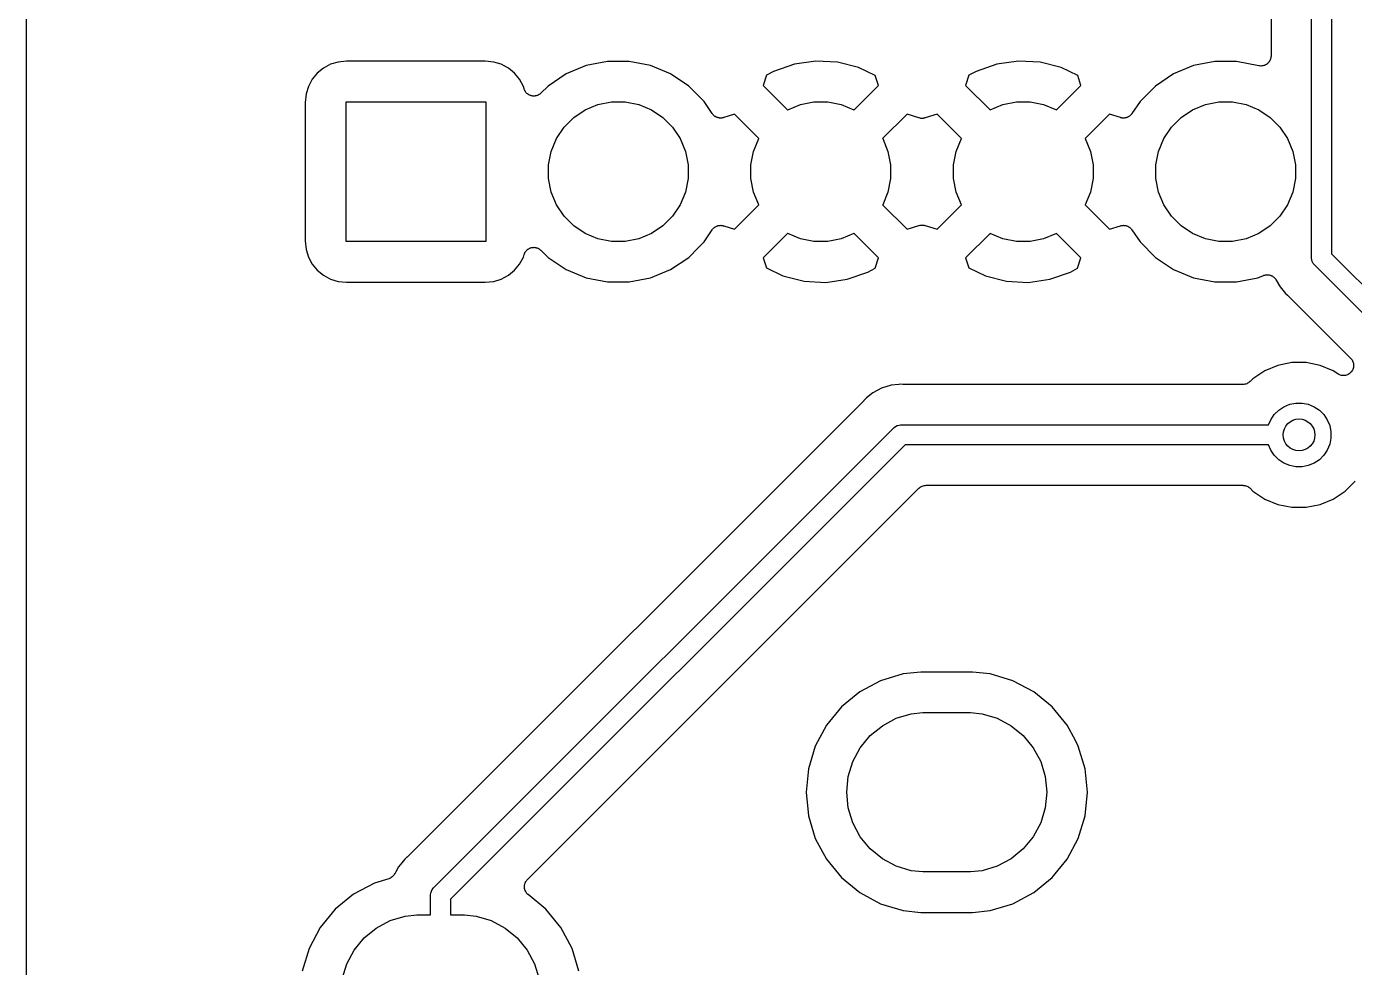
# Model space of a CAD drawing. Extents: x 1.13 to 10.46, y -5.5 to -3.29.
# Drawn here: x 1.125 to 1.781, y -5.03 to -4.564 of the extents above; entities that cross this region are included whole.
import ezdxf

# ---------------------------------------------------------------- set-up
doc = ezdxf.new("R2010")
doc.units = 0
doc.header["$MEASUREMENT"] = 0
doc.layers.add('BLACK', color=7, linetype='CONTINUOUS')

msp = doc.modelspace()

# ---------------------------------------------------------------- linework, layer by layer
at = {"layer": 'BLACK', "linetype": 'CONTINUOUS'}
for p, q in [((1.12506, -4.60172), (1.1251, -3.90577)), ((1.7597, -4.67855), (1.7597, -4.37724)), ((1.76954, -4.37545), (1.76954, -4.67675)), ((1.7397, -4.44215), (1.7397, -4.57901)), ((1.27513, -4.58315), (1.27166, -4.58501)), ((1.2789, -4.58201), (1.27513, -4.58315)), ((1.28307, -4.5816), (1.2789, -4.58201)), ((1.35158, -4.5816), (1.28307, -4.5816)), ((1.35574, -4.58201), (1.35158, -4.5816)), ((1.35951, -4.58315), (1.35574, -4.58201)), ((1.36299, -4.58501), (1.35951, -4.58315)), ((1.40143, -4.58381), (1.39151, -4.58792)), ((1.41196, -4.58172), (1.40143, -4.58381)), ((1.42269, -4.58172), (1.41196, -4.58172)), ((1.43322, -4.58381), (1.42269, -4.58172)), ((1.44314, -4.58792), (1.43322, -4.58381)), ((1.50426, -4.58304), (1.49403, -4.58664)), ((1.51489, -4.58151), (1.50426, -4.58304)), ((1.52561, -4.58209), (1.51489, -4.58151)), ((1.53601, -4.58474), (1.52561, -4.58209)), ((1.60426, -4.58304), (1.59403, -4.58664)), ((1.61489, -4.58151), (1.60426, -4.58304)), ((1.62561, -4.58209), (1.61489, -4.58151)), ((1.63601, -4.58474), (1.62561, -4.58209)), ((1.70143, -4.58381), (1.69151, -4.58792)), ((1.71196, -4.58172), (1.70143, -4.58381)), ((1.72269, -4.58172), (1.71196, -4.58172)), ((1.73366, -4.5839), (1.72269, -4.58172)), ((1.73369, -4.58391), (1.73366, -4.5839)), ((1.73371, -4.58391), (1.73369, -4.58391)), ((1.73372, -4.58392), (1.73371, -4.58391)), ((1.73419, -4.58396), (1.73372, -4.58392)), ((1.73466, -4.58401), (1.73419, -4.58396)), ((1.73468, -4.58401), (1.73466, -4.58401)), ((1.73469, -4.58401), (1.73468, -4.58401)), ((1.73516, -4.58397), (1.73469, -4.58401)), ((1.73563, -4.58393), (1.73516, -4.58397)), ((1.73565, -4.58392), (1.73563, -4.58393)), ((1.73566, -4.58392), (1.73565, -4.58392)), ((1.73612, -4.58378), (1.73566, -4.58392)), ((1.73657, -4.58365), (1.73612, -4.58378)), ((1.73658, -4.58364), (1.73657, -4.58365)), ((1.73659, -4.58364), (1.73658, -4.58364)), ((1.73701, -4.58342), (1.73659, -4.58364)), ((1.73743, -4.5832), (1.73701, -4.58342)), ((1.73745, -4.58319), (1.73743, -4.5832)), ((1.73746, -4.58318), (1.73745, -4.58319)), ((1.73783, -4.58288), (1.73746, -4.58318)), ((1.7382, -4.58259), (1.73783, -4.58288)), ((1.73821, -4.58257), (1.7382, -4.58258)), ((1.7382, -4.58258), (1.7382, -4.58259)), ((1.73852, -4.5822), (1.73821, -4.58257)), ((1.73882, -4.58184), (1.73852, -4.5822)), ((1.73883, -4.58183), (1.73882, -4.58184)), ((1.73884, -4.58182), (1.73883, -4.58183)), ((1.73906, -4.5814), (1.73884, -4.58182)), ((1.73929, -4.58098), (1.73906, -4.5814)), ((1.7393, -4.58097), (1.73929, -4.58098)), ((1.73944, -4.58051), (1.7393, -4.58096)), ((1.7393, -4.58096), (1.7393, -4.58097)), ((1.73959, -4.58005), (1.73944, -4.58051)), ((1.73964, -4.57956), (1.73959, -4.58003)), ((1.73959, -4.58003), (1.73959, -4.58004)), ((1.73959, -4.58004), (1.73959, -4.58005)), ((1.7397, -4.57908), (1.73964, -4.57956)), ((1.7397, -4.57901), (1.7397, -4.57906)), ((1.7397, -4.57906), (1.7397, -4.57906)), ((1.7397, -4.57906), (1.7397, -4.57906)), ((1.7397, -4.57906), (1.7397, -4.57908)), ((1.26611, -4.59056), (1.26426, -4.59403)), ((1.26861, -4.58751), (1.26611, -4.59056)), ((1.27166, -4.58501), (1.26861, -4.58751)), ((1.36603, -4.58751), (1.36299, -4.58501)), ((1.36853, -4.59056), (1.36603, -4.58751)), ((1.37039, -4.59403), (1.36853, -4.59056)), ((1.39151, -4.58792), (1.38258, -4.59389)), ((1.45206, -4.59389), (1.44314, -4.58792)), ((1.49049, -4.58854), (1.48886, -4.59362)), ((1.49403, -4.58664), (1.49049, -4.58854)), ((1.54419, -4.58866), (1.53601, -4.58474)), ((1.54579, -4.59362), (1.54419, -4.58866)), ((1.59049, -4.58854), (1.58886, -4.59362)), ((1.59403, -4.58664), (1.59049, -4.58854)), ((1.64419, -4.58866), (1.63601, -4.58474)), ((1.64579, -4.59362), (1.64419, -4.58866)), ((1.69151, -4.58792), (1.68258, -4.59389)), ((1.26426, -4.59403), (1.26311, -4.5978)), ((1.37077, -4.59529), (1.37039, -4.59403)), ((1.37086, -4.59551), (1.37077, -4.59529)), ((1.37093, -4.59573), (1.37086, -4.59551)), ((1.37105, -4.59596), (1.37093, -4.59573)), ((1.37115, -4.59619), (1.37105, -4.59596)), ((1.37127, -4.59639), (1.37115, -4.59619)), ((1.37138, -4.59659), (1.37127, -4.59639)), ((1.37154, -4.59679), (1.37138, -4.59659)), ((1.37169, -4.59701), (1.37154, -4.59679)), ((1.37185, -4.59717), (1.37169, -4.59701)), ((1.372, -4.59735), (1.37185, -4.59717)), ((1.37219, -4.59752), (1.372, -4.59735)), ((1.37238, -4.5977), (1.37219, -4.59752)), ((1.37886, -4.59757), (1.3787, -4.59773)), ((1.37904, -4.59742), (1.37886, -4.59757)), ((1.37909, -4.59738), (1.37904, -4.59742)), ((1.38258, -4.59389), (1.37909, -4.59738)), ((1.4567, -4.59853), (1.45206, -4.59389)), ((1.48886, -4.59362), (1.50093, -4.60568)), ((1.53372, -4.60568), (1.54579, -4.59362)), ((1.58886, -4.59362), (1.60093, -4.60568)), ((1.63372, -4.60568), (1.64579, -4.59362)), ((1.68258, -4.59389), (1.67499, -4.60148)), ((1.12502, -5.41717), (1.12506, -4.60172)), ((1.26311, -4.5978), (1.2627, -4.60197)), ((1.2627, -4.60197), (1.2627, -4.67047)), ((1.28282, -4.67072), (1.28282, -4.60172)), ((1.28282, -4.60172), (1.35182, -4.60172)), ((1.35182, -4.60172), (1.35182, -4.67072)), ((1.37257, -4.59783), (1.37238, -4.5977)), ((1.37275, -4.59798), (1.37257, -4.59783)), ((1.37297, -4.5981), (1.37275, -4.59798)), ((1.37318, -4.59824), (1.37297, -4.5981)), ((1.3734, -4.59833), (1.37318, -4.59824)), ((1.3736, -4.59844), (1.3734, -4.59833)), ((1.37385, -4.59852), (1.3736, -4.59844)), ((1.37409, -4.59862), (1.37385, -4.59852)), ((1.37431, -4.59867), (1.37409, -4.59862)), ((1.37453, -4.59873), (1.37431, -4.59867)), ((1.37479, -4.59876), (1.37453, -4.59873)), ((1.37504, -4.59881), (1.37479, -4.59876)), ((1.37527, -4.59881), (1.37504, -4.59881)), ((1.3755, -4.59884), (1.37527, -4.59881)), ((1.37576, -4.59882), (1.3755, -4.59884)), ((1.37602, -4.59882), (1.37576, -4.59882)), ((1.37625, -4.59878), (1.37602, -4.59882)), ((1.37648, -4.59875), (1.37625, -4.59878)), ((1.37672, -4.59868), (1.37648, -4.59875)), ((1.37698, -4.59863), (1.37672, -4.59868)), ((1.37719, -4.59855), (1.37698, -4.59863)), ((1.37741, -4.59848), (1.37719, -4.59855)), ((1.37764, -4.59836), (1.37741, -4.59848)), ((1.37788, -4.59827), (1.37764, -4.59836)), ((1.37807, -4.59814), (1.37788, -4.59827)), ((1.37828, -4.59803), (1.37807, -4.59814)), ((1.37848, -4.59787), (1.37828, -4.59803)), ((1.3787, -4.59773), (1.37848, -4.59787)), ((1.40098, -4.60565), (1.40726, -4.60305)), ((1.40726, -4.60305), (1.41392, -4.60172)), ((1.41392, -4.60172), (1.42072, -4.60172)), ((1.42072, -4.60172), (1.42739, -4.60305)), ((1.42739, -4.60305), (1.43366, -4.60565)), ((1.45671, -4.59853), (1.4567, -4.59853)), ((1.45966, -4.60148), (1.45671, -4.59853)), ((1.46368, -4.60749), (1.45966, -4.60148)), ((1.50098, -4.60565), (1.50726, -4.60305)), ((1.50726, -4.60305), (1.51392, -4.60172)), ((1.51392, -4.60172), (1.52072, -4.60172)), ((1.52072, -4.60172), (1.52739, -4.60305)), ((1.52739, -4.60305), (1.53366, -4.60565)), ((1.60098, -4.60565), (1.60726, -4.60305)), ((1.60726, -4.60305), (1.61392, -4.60172)), ((1.61392, -4.60172), (1.62072, -4.60172)), ((1.62072, -4.60172), (1.62739, -4.60305)), ((1.62739, -4.60305), (1.63366, -4.60565)), ((1.67499, -4.60148), (1.67097, -4.60749)), ((1.70098, -4.60565), (1.70726, -4.60305)), ((1.70726, -4.60305), (1.71392, -4.60172)), ((1.71392, -4.60172), (1.72072, -4.60172)), ((1.72072, -4.60172), (1.72739, -4.60305)), ((1.72739, -4.60305), (1.73366, -4.60565)), ((1.39052, -4.61423), (1.39533, -4.60942)), ((1.39533, -4.60942), (1.40098, -4.60565)), ((1.43366, -4.60565), (1.43932, -4.60942)), ((1.43932, -4.60942), (1.44412, -4.61423)), ((1.46384, -4.6077), (1.46368, -4.60749)), ((1.46399, -4.60792), (1.46384, -4.6077)), ((1.46415, -4.60808), (1.46399, -4.60792)), ((1.46429, -4.60825), (1.46415, -4.60808)), ((1.4645, -4.60842), (1.46429, -4.60825)), ((1.46469, -4.6086), (1.4645, -4.60842)), ((1.46487, -4.60873), (1.46469, -4.6086)), ((1.46505, -4.60887), (1.46487, -4.60873)), ((1.46528, -4.60899), (1.46505, -4.60887)), ((1.4655, -4.60914), (1.46528, -4.60899)), ((1.46571, -4.60922), (1.4655, -4.60914)), ((1.46591, -4.60933), (1.46571, -4.60922)), ((1.46616, -4.60941), (1.46591, -4.60933)), ((1.4664, -4.60951), (1.46616, -4.60941)), ((1.46663, -4.60955), (1.4664, -4.60951)), ((1.46684, -4.60962), (1.46663, -4.60955)), ((1.4671, -4.60964), (1.46684, -4.60962)), ((1.46736, -4.60969), (1.4671, -4.60964)), ((1.46759, -4.60969), (1.46736, -4.60969)), ((1.46781, -4.60972), (1.46759, -4.60969)), ((1.46807, -4.60969), (1.46781, -4.60972)), ((1.46834, -4.60969), (1.46807, -4.60969)), ((1.46856, -4.60965), (1.46834, -4.60969)), ((1.46878, -4.60963), (1.46856, -4.60965)), ((1.46904, -4.60955), (1.46878, -4.60963)), ((1.46929, -4.6095), (1.46904, -4.60955)), ((1.46936, -4.60948), (1.46929, -4.6095)), ((1.47472, -4.60776), (1.46936, -4.60948)), ((1.48679, -4.61982), (1.47472, -4.60776)), ((1.50093, -4.60568), (1.50098, -4.60565)), ((1.53366, -4.60565), (1.53372, -4.60568)), ((1.55993, -4.60776), (1.54786, -4.61982)), ((1.56579, -4.60964), (1.55993, -4.60776)), ((1.56585, -4.60965), (1.56579, -4.60964)), ((1.56589, -4.60967), (1.56585, -4.60965)), ((1.56632, -4.60976), (1.56589, -4.60967)), ((1.56675, -4.60985), (1.56632, -4.60976)), ((1.5668, -4.60985), (1.56675, -4.60985)), ((1.56685, -4.60986), (1.5668, -4.60985)), ((1.56729, -4.60986), (1.56685, -4.60986)), ((1.56772, -4.60986), (1.56729, -4.60986)), ((1.56778, -4.60986), (1.56772, -4.60986)), ((1.56783, -4.60986), (1.56778, -4.60986)), ((1.56826, -4.60977), (1.56783, -4.60986)), ((1.56868, -4.60969), (1.56826, -4.60977)), ((1.56873, -4.60967), (1.56868, -4.60969)), ((1.56878, -4.60966), (1.56873, -4.60967)), ((1.56885, -4.60964), (1.56878, -4.60966)), ((1.57472, -4.60776), (1.56885, -4.60964)), ((1.58679, -4.61982), (1.57472, -4.60776)), ((1.60093, -4.60568), (1.60098, -4.60565)), ((1.63366, -4.60565), (1.63372, -4.60568)), ((1.65993, -4.60776), (1.64786, -4.61982)), ((1.66528, -4.60948), (1.65993, -4.60776)), ((1.66554, -4.60953), (1.66528, -4.60948)), ((1.66579, -4.60961), (1.66554, -4.60953)), ((1.66602, -4.60964), (1.66579, -4.60961)), ((1.66624, -4.60968), (1.66602, -4.60964)), ((1.6665, -4.60969), (1.66624, -4.60968)), ((1.66676, -4.60972), (1.6665, -4.60969)), ((1.66699, -4.6097), (1.66676, -4.60972)), ((1.66721, -4.6097), (1.66699, -4.6097)), ((1.66747, -4.60965), (1.66721, -4.6097)), ((1.66774, -4.60963), (1.66747, -4.60965)), ((1.66795, -4.60957), (1.66774, -4.60963)), ((1.66817, -4.60953), (1.66795, -4.60957)), ((1.66842, -4.60943), (1.66817, -4.60953)), ((1.66867, -4.60936), (1.66842, -4.60943)), ((1.66887, -4.60925), (1.66867, -4.60936)), ((1.66908, -4.60917), (1.66887, -4.60925)), ((1.66931, -4.60903), (1.66908, -4.60917)), ((1.66954, -4.60891), (1.66931, -4.60903)), ((1.66972, -4.60877), (1.66954, -4.60891)), ((1.66991, -4.60865), (1.66972, -4.60877)), ((1.6701, -4.60846), (1.66991, -4.60865)), ((1.6703, -4.6083), (1.6701, -4.60846)), ((1.67045, -4.60813), (1.6703, -4.6083)), ((1.67061, -4.60797), (1.67045, -4.60813)), ((1.67076, -4.60775), (1.67061, -4.60797)), ((1.67093, -4.60755), (1.67076, -4.60775)), ((1.67097, -4.60749), (1.67093, -4.60755)), ((1.69052, -4.61423), (1.69533, -4.60942)), ((1.69533, -4.60942), (1.70098, -4.60565)), ((1.73366, -4.60565), (1.73932, -4.60942)), ((1.73932, -4.60942), (1.74412, -4.61423)), ((1.38675, -4.61988), (1.39052, -4.61423)), ((1.44412, -4.61423), (1.4479, -4.61988)), ((1.68675, -4.61988), (1.69052, -4.61423)), ((1.74412, -4.61423), (1.7479, -4.61988)), ((1.38415, -4.62616), (1.38675, -4.61988)), ((1.4479, -4.61988), (1.4505, -4.62616)), ((1.48415, -4.62616), (1.48675, -4.61988)), ((1.48675, -4.61988), (1.48679, -4.61982)), ((1.54786, -4.61982), (1.5479, -4.61988)), ((1.5479, -4.61988), (1.5505, -4.62616)), ((1.58415, -4.62616), (1.58675, -4.61988)), ((1.58675, -4.61988), (1.58679, -4.61982)), ((1.64786, -4.61982), (1.6479, -4.61988)), ((1.6479, -4.61988), (1.6505, -4.62616)), ((1.68415, -4.62616), (1.68675, -4.61988)), ((1.7479, -4.61988), (1.7505, -4.62616)), ((1.38282, -4.63282), (1.38415, -4.62616)), ((1.4505, -4.62616), (1.45182, -4.63282)), ((1.48282, -4.63282), (1.48415, -4.62616)), ((1.5505, -4.62616), (1.55182, -4.63282)), ((1.58282, -4.63282), (1.58415, -4.62616)), ((1.6505, -4.62616), (1.65182, -4.63282)), ((1.68282, -4.63282), (1.68415, -4.62616)), ((1.7505, -4.62616), (1.75182, -4.63282)), ((1.38282, -4.63962), (1.38282, -4.63282)), ((1.45182, -4.63282), (1.45182, -4.63962)), ((1.48282, -4.63962), (1.48282, -4.63282)), ((1.55182, -4.63282), (1.55182, -4.63962)), ((1.58282, -4.63962), (1.58282, -4.63282)), ((1.65182, -4.63282), (1.65182, -4.63962)), ((1.68282, -4.63962), (1.68282, -4.63282)), ((1.75182, -4.63282), (1.75182, -4.63962)), ((1.38415, -4.64628), (1.38282, -4.63962)), ((1.45182, -4.63962), (1.4505, -4.64628)), ((1.48415, -4.64628), (1.48282, -4.63962)), ((1.55182, -4.63962), (1.5505, -4.64628)), ((1.58415, -4.64628), (1.58282, -4.63962)), ((1.65182, -4.63962), (1.6505, -4.64628)), ((1.68415, -4.64628), (1.68282, -4.63962)), ((1.75182, -4.63962), (1.7505, -4.64628)), ((1.38675, -4.65256), (1.38415, -4.64628)), ((1.4505, -4.64628), (1.4479, -4.65256)), ((1.48675, -4.65256), (1.48415, -4.64628)), ((1.5505, -4.64628), (1.5479, -4.65256)), ((1.58675, -4.65256), (1.58415, -4.64628)), ((1.6505, -4.64628), (1.6479, -4.65256)), ((1.68675, -4.65256), (1.68415, -4.64628)), ((1.7505, -4.64628), (1.7479, -4.65256)), ((1.39052, -4.65821), (1.38675, -4.65256)), ((1.4479, -4.65256), (1.44412, -4.65821)), ((1.47472, -4.66468), (1.48679, -4.65262)), ((1.48679, -4.65262), (1.48675, -4.65256)), ((1.5479, -4.65256), (1.54786, -4.65262)), ((1.54786, -4.65262), (1.55993, -4.66468)), ((1.57472, -4.66468), (1.58679, -4.65262)), ((1.58679, -4.65262), (1.58675, -4.65256)), ((1.6479, -4.65256), (1.64786, -4.65262)), ((1.64786, -4.65262), (1.65993, -4.66468)), ((1.69052, -4.65821), (1.68675, -4.65256)), ((1.7479, -4.65256), (1.74412, -4.65821)), ((1.39533, -4.66302), (1.39052, -4.65821)), ((1.40098, -4.66679), (1.39533, -4.66302)), ((1.43932, -4.66302), (1.43366, -4.66679)), ((1.44412, -4.65821), (1.43932, -4.66302)), ((1.46534, -4.66341), (1.46556, -4.66327)), ((1.46556, -4.66327), (1.46577, -4.66319)), ((1.46577, -4.66319), (1.46597, -4.66308)), ((1.46597, -4.66308), (1.46623, -4.66301)), ((1.46623, -4.66301), (1.46647, -4.66291)), ((1.46647, -4.66291), (1.46669, -4.66287)), ((1.46669, -4.66287), (1.46691, -4.66281)), ((1.46691, -4.66281), (1.46717, -4.66279)), ((1.46717, -4.66279), (1.46743, -4.66274)), ((1.46743, -4.66274), (1.46766, -4.66274)), ((1.46766, -4.66274), (1.46788, -4.66272)), ((1.46788, -4.66272), (1.46814, -4.66275)), ((1.46814, -4.66275), (1.46841, -4.66276)), ((1.46841, -4.66276), (1.46863, -4.6628)), ((1.46863, -4.6628), (1.46885, -4.66283)), ((1.46885, -4.66283), (1.4691, -4.66291)), ((1.4691, -4.66291), (1.46936, -4.66296)), ((1.46936, -4.66296), (1.47472, -4.66468)), ((1.55993, -4.66468), (1.56579, -4.6628)), ((1.56579, -4.6628), (1.56586, -4.66278)), ((1.56586, -4.66278), (1.56591, -4.66277)), ((1.56591, -4.66277), (1.56596, -4.66275)), ((1.56596, -4.66275), (1.56639, -4.66267)), ((1.56639, -4.66267), (1.56682, -4.66259)), ((1.56682, -4.66259), (1.56687, -4.66259)), ((1.56687, -4.66259), (1.56692, -4.66258)), ((1.56692, -4.66258), (1.56736, -4.66258)), ((1.56736, -4.66258), (1.56779, -4.66258)), ((1.56779, -4.66258), (1.56785, -4.66259)), ((1.56785, -4.66259), (1.5679, -4.66259)), ((1.5679, -4.66259), (1.56832, -4.66269)), ((1.56832, -4.66269), (1.56875, -4.66277)), ((1.56875, -4.66277), (1.5688, -4.66279)), ((1.5688, -4.66279), (1.56885, -4.6628)), ((1.56885, -4.6628), (1.57472, -4.66468)), ((1.65993, -4.66468), (1.66528, -4.66296)), ((1.66528, -4.66296), (1.66535, -4.66294)), ((1.66535, -4.66294), (1.66561, -4.66289)), ((1.66561, -4.66289), (1.66586, -4.66282)), ((1.66586, -4.66282), (1.66609, -4.66279)), ((1.66609, -4.66279), (1.66631, -4.66275)), ((1.66631, -4.66275), (1.66657, -4.66275)), ((1.66657, -4.66275), (1.66683, -4.66272)), ((1.66683, -4.66272), (1.66706, -4.66275)), ((1.66706, -4.66275), (1.66728, -4.66275)), ((1.66728, -4.66275), (1.66754, -4.6628)), ((1.66754, -4.6628), (1.66781, -4.66282)), ((1.66781, -4.66282), (1.66802, -4.66289)), ((1.66802, -4.66289), (1.66824, -4.66293)), ((1.66824, -4.66293), (1.66849, -4.66303)), ((1.66849, -4.66303), (1.66874, -4.66311)), ((1.66874, -4.66311), (1.66894, -4.66322)), ((1.66894, -4.66322), (1.66914, -4.6633)), ((1.69533, -4.66302), (1.69052, -4.65821)), ((1.70098, -4.66679), (1.69533, -4.66302)), ((1.73932, -4.66302), (1.73366, -4.66679)), ((1.74412, -4.65821), (1.73932, -4.66302)), ((1.40726, -4.66939), (1.40098, -4.66679)), ((1.41392, -4.67072), (1.40726, -4.66939)), ((1.42739, -4.66939), (1.42072, -4.67072)), ((1.43366, -4.66679), (1.42739, -4.66939)), ((1.45966, -4.67096), (1.46368, -4.66495)), ((1.46368, -4.66495), (1.46371, -4.66489)), ((1.46371, -4.66489), (1.46389, -4.66469)), ((1.46389, -4.66469), (1.46404, -4.66447)), ((1.46404, -4.66447), (1.4642, -4.66431)), ((1.4642, -4.66431), (1.46434, -4.66414)), ((1.46434, -4.66414), (1.46455, -4.66398)), ((1.46455, -4.66398), (1.46474, -4.66379)), ((1.46474, -4.66379), (1.46493, -4.66367)), ((1.46493, -4.66367), (1.46511, -4.66353)), ((1.46511, -4.66353), (1.46534, -4.66341)), ((1.50093, -4.66676), (1.48886, -4.67883)), ((1.50098, -4.66679), (1.50093, -4.66676)), ((1.50726, -4.66939), (1.50098, -4.66679)), ((1.51392, -4.67072), (1.50726, -4.66939)), ((1.52739, -4.66939), (1.52072, -4.67072)), ((1.53366, -4.66679), (1.52739, -4.66939)), ((1.53372, -4.66676), (1.53366, -4.66679)), ((1.54579, -4.67883), (1.53372, -4.66676)), ((1.60093, -4.66676), (1.58886, -4.67883)), ((1.60098, -4.66679), (1.60093, -4.66676)), ((1.60726, -4.66939), (1.60098, -4.66679)), ((1.61392, -4.67072), (1.60726, -4.66939)), ((1.62739, -4.66939), (1.62072, -4.67072)), ((1.63366, -4.66679), (1.62739, -4.66939)), ((1.63372, -4.66676), (1.63366, -4.66679)), ((1.64579, -4.67883), (1.63372, -4.66676)), ((1.66914, -4.6633), (1.66937, -4.66345)), ((1.66937, -4.66345), (1.6696, -4.66357)), ((1.6696, -4.66357), (1.66977, -4.66371)), ((1.66977, -4.66371), (1.66996, -4.66384)), ((1.66996, -4.66384), (1.67015, -4.66402)), ((1.67015, -4.66402), (1.67035, -4.66419)), ((1.67035, -4.66419), (1.67049, -4.66437)), ((1.67049, -4.66437), (1.67065, -4.66452)), ((1.67065, -4.66452), (1.6708, -4.66474)), ((1.6708, -4.66474), (1.67097, -4.66495)), ((1.67097, -4.66495), (1.67499, -4.67096)), ((1.70726, -4.66939), (1.70098, -4.66679)), ((1.71392, -4.67072), (1.70726, -4.66939)), ((1.72739, -4.66939), (1.72072, -4.67072)), ((1.73366, -4.66679), (1.72739, -4.66939)), ((1.2627, -4.67047), (1.26311, -4.67464)), ((1.26311, -4.67464), (1.26426, -4.67841)), ((1.35182, -4.67072), (1.28282, -4.67072)), ((1.37108, -4.67642), (1.37118, -4.67619)), ((1.37118, -4.67619), (1.37131, -4.67599)), ((1.37131, -4.67599), (1.37142, -4.67579)), ((1.37142, -4.67579), (1.37159, -4.67559)), ((1.37159, -4.67559), (1.37173, -4.67538)), ((1.37173, -4.67538), (1.3719, -4.67522)), ((1.3719, -4.67522), (1.37205, -4.67504)), ((1.37205, -4.67504), (1.37225, -4.67488)), ((1.37225, -4.67488), (1.37243, -4.6747)), ((1.37243, -4.6747), (1.37262, -4.67457)), ((1.37262, -4.67457), (1.3728, -4.67443)), ((1.3728, -4.67443), (1.37303, -4.67431)), ((1.37303, -4.67431), (1.37325, -4.67417)), ((1.37325, -4.67417), (1.37346, -4.67408)), ((1.37346, -4.67408), (1.37367, -4.67397)), ((1.37367, -4.67397), (1.37391, -4.6739)), ((1.37391, -4.6739), (1.37415, -4.6738)), ((1.37415, -4.6738), (1.37438, -4.67376)), ((1.37438, -4.67376), (1.3746, -4.67369)), ((1.3746, -4.67369), (1.37486, -4.67367)), ((1.37486, -4.67367), (1.37511, -4.67362)), ((1.37511, -4.67362), (1.37534, -4.67362)), ((1.37534, -4.67362), (1.37557, -4.6736)), ((1.37557, -4.6736), (1.37583, -4.67363)), ((1.37583, -4.67363), (1.37609, -4.67363)), ((1.37609, -4.67363), (1.37631, -4.67368)), ((1.37631, -4.67368), (1.37655, -4.6737)), ((1.37655, -4.6737), (1.37679, -4.67377)), ((1.37679, -4.67377), (1.37704, -4.67383)), ((1.37704, -4.67383), (1.37726, -4.67392)), ((1.37726, -4.67392), (1.37748, -4.67398)), ((1.37748, -4.67398), (1.3777, -4.67411)), ((1.3777, -4.67411), (1.37794, -4.67421)), ((1.37794, -4.67421), (1.37813, -4.67434)), ((1.37813, -4.67434), (1.37834, -4.67445)), ((1.37834, -4.67445), (1.37854, -4.67461)), ((1.37854, -4.67461), (1.37875, -4.67475)), ((1.37875, -4.67475), (1.37891, -4.67492)), ((1.37891, -4.67492), (1.37909, -4.67507)), ((1.37909, -4.67507), (1.38258, -4.67855)), ((1.42072, -4.67072), (1.41392, -4.67072)), ((1.45206, -4.67855), (1.45671, -4.67391)), ((1.45671, -4.67391), (1.45966, -4.67096)), ((1.45671, -4.67391), (1.45671, -4.67391)), ((1.52072, -4.67072), (1.51392, -4.67072)), ((1.62072, -4.67072), (1.61392, -4.67072)), ((1.67499, -4.67096), (1.68258, -4.67855)), ((1.72072, -4.67072), (1.71392, -4.67072)), ((1.26426, -4.67841), (1.26611, -4.68189)), ((1.26611, -4.68189), (1.26861, -4.68493)), ((1.36603, -4.68493), (1.36853, -4.68189)), ((1.36853, -4.68189), (1.37039, -4.67841)), ((1.37039, -4.67841), (1.37077, -4.67715)), ((1.37077, -4.67715), (1.37079, -4.67708)), ((1.37079, -4.67708), (1.37089, -4.67687)), ((1.37089, -4.67687), (1.37095, -4.67665)), ((1.37095, -4.67665), (1.37108, -4.67642)), ((1.38258, -4.67855), (1.39151, -4.68452)), ((1.44314, -4.68452), (1.45206, -4.67855)), ((1.48886, -4.67883), (1.49045, -4.68378)), ((1.54416, -4.6839), (1.54579, -4.67883)), ((1.58886, -4.67883), (1.59045, -4.68378)), ((1.64416, -4.6839), (1.64579, -4.67883)), ((1.68258, -4.67855), (1.69151, -4.68452)), ((1.75967, -4.67879), (1.7597, -4.67855)), ((1.7597, -4.67903), (1.75967, -4.67879)), ((1.75977, -4.67976), (1.7597, -4.67903)), ((1.7597, -4.67903), (1.7597, -4.67903)), ((1.76005, -4.68068), (1.75977, -4.67976)), ((1.76051, -4.68154), (1.76005, -4.68068)), ((1.76112, -4.68229), (1.76051, -4.68154)), ((1.76131, -4.68244), (1.76112, -4.68229)), ((2.07461, -4.99574), (1.76131, -4.68244)), ((1.76954, -4.67675), (2.08284, -4.99005)), ((1.26861, -4.68493), (1.27166, -4.68743)), ((1.27166, -4.68743), (1.27513, -4.68929)), ((1.27513, -4.68929), (1.2789, -4.69043)), ((1.35574, -4.69043), (1.35951, -4.68929)), ((1.35951, -4.68929), (1.36299, -4.68743)), ((1.36299, -4.68743), (1.36603, -4.68493)), ((1.39151, -4.68452), (1.40143, -4.68863)), ((1.40143, -4.68863), (1.41196, -4.69072)), ((1.42269, -4.69072), (1.43322, -4.68863)), ((1.43322, -4.68863), (1.44314, -4.68452)), ((1.49045, -4.68378), (1.49863, -4.6877)), ((1.49863, -4.6877), (1.50904, -4.69035)), ((1.51976, -4.69093), (1.53038, -4.6894)), ((1.53038, -4.6894), (1.54061, -4.6858)), ((1.54061, -4.6858), (1.54416, -4.6839)), ((1.59045, -4.68378), (1.59863, -4.6877)), ((1.59863, -4.6877), (1.60904, -4.69035)), ((1.61976, -4.69093), (1.63038, -4.6894)), ((1.63038, -4.6894), (1.64061, -4.6858)), ((1.64061, -4.6858), (1.64416, -4.6839)), ((1.69151, -4.68452), (1.70143, -4.68863)), ((1.70143, -4.68863), (1.71196, -4.69072)), ((1.72269, -4.69072), (1.73322, -4.68863)), ((1.73322, -4.68863), (1.73591, -4.68751)), ((1.73591, -4.68751), (1.73597, -4.68749)), ((1.73597, -4.68749), (1.73619, -4.68742)), ((1.73619, -4.68742), (1.7364, -4.68734)), ((1.7364, -4.68734), (1.73666, -4.68729)), ((1.73666, -4.68729), (1.73691, -4.68722)), ((1.73691, -4.68722), (1.73714, -4.6872)), ((1.73714, -4.6872), (1.73736, -4.68715)), ((1.73736, -4.68715), (1.73762, -4.68715)), ((1.73762, -4.68715), (1.73788, -4.68713)), ((1.73788, -4.68713), (1.73811, -4.68716)), ((1.73811, -4.68716), (1.73833, -4.68716)), ((1.73833, -4.68716), (1.73859, -4.68721)), ((1.73859, -4.68721), (1.73885, -4.68724)), ((1.73885, -4.68724), (1.73907, -4.68731)), ((1.73907, -4.68731), (1.73929, -4.68735)), ((1.73929, -4.68735), (1.73953, -4.68745)), ((1.73953, -4.68745), (1.73978, -4.68753)), ((1.73978, -4.68753), (1.73998, -4.68764)), ((1.73998, -4.68764), (1.74019, -4.68773)), ((1.74019, -4.68773), (1.74041, -4.68788)), ((1.74041, -4.68788), (1.74064, -4.688)), ((1.74064, -4.688), (1.74081, -4.68815)), ((1.74081, -4.68815), (1.741, -4.68827)), ((1.741, -4.68827), (1.74119, -4.68846)), ((1.74119, -4.68846), (1.74139, -4.68863)), ((1.74139, -4.68863), (1.74153, -4.6888)), ((1.74153, -4.6888), (1.74169, -4.68896)), ((1.74169, -4.68896), (1.74184, -4.68918)), ((1.74184, -4.68918), (1.742, -4.68939)), ((1.742, -4.68939), (1.74211, -4.68959)), ((1.2789, -4.69043), (1.28307, -4.69084)), ((1.28307, -4.69084), (1.35158, -4.69084)), ((1.35158, -4.69084), (1.35574, -4.69043)), ((1.41196, -4.69072), (1.42269, -4.69072)), ((1.50904, -4.69035), (1.51976, -4.69093)), ((1.60904, -4.69035), (1.61976, -4.69093)), ((1.71196, -4.69072), (1.72269, -4.69072)), ((1.74211, -4.68959), (1.74223, -4.68978)), ((1.74223, -4.68978), (1.7438, -4.6927)), ((1.7438, -4.6927), (1.74414, -4.69313)), ((1.74414, -4.69313), (1.74691, -4.6965)), ((1.74691, -4.6965), (1.74767, -4.69712)), ((1.74767, -4.69712), (1.74773, -4.69717)), ((1.74773, -4.69717), (1.74787, -4.69732)), ((1.74787, -4.69732), (1.74804, -4.69745)), ((1.74804, -4.69745), (1.77903, -4.72845)), ((1.77903, -4.72845), (1.77908, -4.7285)), ((1.77908, -4.7285), (1.77939, -4.72889)), ((1.73659, -4.73463), (1.73074, -4.73855)), ((1.7431, -4.73194), (1.73659, -4.73463)), ((1.75001, -4.73057), (1.7431, -4.73194)), ((1.75705, -4.73057), (1.75001, -4.73057)), ((1.76395, -4.73194), (1.75705, -4.73057)), ((1.77046, -4.73463), (1.76395, -4.73194)), ((1.77272, -4.73614), (1.77046, -4.73463)), ((1.77935, -4.73514), (1.77901, -4.73554)), ((1.77963, -4.7348), (1.77935, -4.73514)), ((1.77939, -4.72889), (1.77969, -4.72926)), ((1.77964, -4.73479), (1.77963, -4.7348)), ((1.77963, -4.7348), (1.77963, -4.7348)), ((1.77987, -4.73436), (1.77964, -4.73479)), ((1.77969, -4.72926), (1.77969, -4.72926)), ((1.77969, -4.72926), (1.77969, -4.72926)), ((1.77969, -4.72926), (1.77993, -4.72972)), ((1.7801, -4.73394), (1.77987, -4.73436)), ((1.77993, -4.72972), (1.78014, -4.73013)), ((1.78024, -4.7335), (1.7801, -4.73394)), ((1.7801, -4.73394), (1.7801, -4.73394)), ((1.7801, -4.73394), (1.7801, -4.73394)), ((1.78014, -4.73013), (1.78014, -4.73013)), ((1.78014, -4.73013), (1.78014, -4.73013)), ((1.78014, -4.73013), (1.78027, -4.73059)), ((1.78039, -4.73301), (1.78024, -4.7335)), ((1.78027, -4.73059), (1.78041, -4.73106)), ((1.78045, -4.73252), (1.78039, -4.733)), ((1.78039, -4.733), (1.78039, -4.73301)), ((1.78039, -4.73301), (1.78039, -4.73301)), ((1.78041, -4.73106), (1.78041, -4.73106)), ((1.78041, -4.73106), (1.78041, -4.73107)), ((1.78041, -4.73107), (1.78045, -4.73154)), ((1.78045, -4.73154), (1.7805, -4.73203)), ((1.7805, -4.73204), (1.78045, -4.73252)), ((1.7805, -4.73203), (1.7805, -4.73204)), ((1.7805, -4.73204), (1.7805, -4.73204)), ((1.55203, -4.74175), (1.54733, -4.74318)), ((1.55593, -4.74137), (1.55203, -4.74175)), ((1.55594, -4.74137), (1.55593, -4.74137)), ((1.55691, -4.74127), (1.55594, -4.74137)), ((1.55789, -4.74137), (1.55691, -4.74127)), ((1.5581, -4.74137), (1.55789, -4.74137)), ((1.55831, -4.74139), (1.5581, -4.74137)), ((1.55838, -4.74139), (1.55831, -4.74139)), ((1.72582, -4.74139), (1.55838, -4.74139)), ((1.72628, -4.74135), (1.72582, -4.74139)), ((1.72674, -4.74131), (1.72628, -4.74135)), ((1.72677, -4.7413), (1.72674, -4.74131)), ((1.72679, -4.7413), (1.72677, -4.7413)), ((1.72723, -4.74116), (1.72679, -4.7413)), ((1.72768, -4.74103), (1.72723, -4.74116)), ((1.7277, -4.74102), (1.72768, -4.74103)), ((1.72773, -4.74101), (1.7277, -4.74102)), ((1.72814, -4.7408), (1.72773, -4.74101)), ((1.72855, -4.74059), (1.72814, -4.7408)), ((1.72857, -4.74057), (1.72855, -4.74059)), ((1.72859, -4.74056), (1.72857, -4.74057)), ((1.72895, -4.74026), (1.72859, -4.74056)), ((1.72931, -4.73998), (1.72895, -4.74026)), ((1.72934, -4.73994), (1.72931, -4.73998)), ((1.72935, -4.73994), (1.72934, -4.73994)), ((1.72936, -4.73993), (1.72935, -4.73994)), ((1.72935, -4.73994), (1.72935, -4.73994)), ((1.73074, -4.73855), (1.72936, -4.73993)), ((1.77318, -4.73639), (1.77272, -4.73614)), ((1.77358, -4.7366), (1.77318, -4.73639)), ((1.77406, -4.73675), (1.77358, -4.7366)), ((1.77358, -4.7366), (1.77358, -4.7366)), ((1.77358, -4.7366), (1.77358, -4.7366)), ((1.77451, -4.73689), (1.77406, -4.73675)), ((1.77499, -4.73694), (1.77451, -4.73689)), ((1.77451, -4.73689), (1.77451, -4.73689)), ((1.77451, -4.73689), (1.77451, -4.73689)), ((1.77548, -4.73699), (1.77499, -4.73694)), ((1.77549, -4.73699), (1.77548, -4.73699)), ((1.77548, -4.73699), (1.77548, -4.73699)), ((1.77597, -4.73694), (1.77549, -4.73699)), ((1.77645, -4.73689), (1.77597, -4.73694)), ((1.77646, -4.73689), (1.77645, -4.73689)), ((1.77645, -4.73689), (1.77645, -4.73689)), ((1.77693, -4.73675), (1.77646, -4.73689)), ((1.77739, -4.73662), (1.77693, -4.73675)), ((1.77781, -4.73639), (1.77739, -4.73661)), ((1.77739, -4.73661), (1.77739, -4.73661)), ((1.77739, -4.73661), (1.77739, -4.73662)), ((1.77825, -4.73616), (1.77781, -4.73639)), ((1.77862, -4.73586), (1.77825, -4.73616)), ((1.77825, -4.73616), (1.77825, -4.73616)), ((1.77825, -4.73616), (1.77825, -4.73616)), ((1.77901, -4.73555), (1.77862, -4.73586)), ((1.77901, -4.73554), (1.77901, -4.73554)), ((1.77901, -4.73554), (1.77901, -4.73555)), ((1.53997, -4.74798), (1.53921, -4.74861)), ((1.543, -4.74549), (1.53997, -4.74798)), ((1.53997, -4.74798), (1.53997, -4.74798)), ((1.54733, -4.74318), (1.543, -4.74549)), ((1.53825, -4.74973), (1.31295, -4.97504)), ((1.53839, -4.74957), (1.53825, -4.74973)), ((1.53854, -4.74942), (1.53839, -4.74957)), ((1.53858, -4.74937), (1.53854, -4.74942)), ((1.53921, -4.74861), (1.53858, -4.74937)), ((1.7413, -4.75627), (1.74349, -4.75408)), ((1.74349, -4.75408), (1.74607, -4.75236)), ((1.74607, -4.75236), (1.74893, -4.75117)), ((1.74893, -4.75117), (1.75198, -4.75057)), ((1.75198, -4.75057), (1.75508, -4.75057)), ((1.75508, -4.75057), (1.75812, -4.75117)), ((1.75812, -4.75117), (1.76099, -4.75236)), ((1.76099, -4.75236), (1.76357, -4.75408)), ((1.76357, -4.75408), (1.76576, -4.75627)), ((1.55502, -4.76174), (1.55595, -4.76146)), ((1.55595, -4.76146), (1.55667, -4.76139)), ((1.55667, -4.76139), (1.55691, -4.76137)), ((1.55667, -4.76139), (1.55667, -4.76139)), ((1.55691, -4.76137), (1.55716, -4.76139)), ((1.55716, -4.76139), (1.73852, -4.76139)), ((1.73852, -4.76139), (1.73957, -4.75885)), ((1.73957, -4.75885), (1.7413, -4.75627)), ((1.76576, -4.75627), (1.76748, -4.75885)), ((1.76748, -4.75885), (1.76867, -4.76172)), ((1.32622, -4.99005), (1.55326, -4.763)), ((1.55326, -4.763), (1.55342, -4.76282)), ((1.55342, -4.76282), (1.55361, -4.76266)), ((1.55361, -4.76266), (1.55417, -4.7622)), ((1.55361, -4.76266), (1.55361, -4.76266)), ((1.55417, -4.7622), (1.55502, -4.76174)), ((1.55417, -4.7622), (1.55417, -4.7622)), ((1.55417, -4.7622), (1.55417, -4.7622)), ((1.76867, -4.76172), (1.76928, -4.76476)), ((1.76928, -4.76786), (1.76867, -4.77091)), ((1.76928, -4.76476), (1.76928, -4.76786)), ((1.55895, -4.77123), (1.33445, -4.99574)), ((1.73852, -4.77123), (1.55895, -4.77123)), ((1.73957, -4.77377), (1.73852, -4.77123)), ((1.7413, -4.77635), (1.73957, -4.77377)), ((1.76748, -4.77377), (1.76576, -4.77635)), ((1.76867, -4.77091), (1.76748, -4.77377)), ((1.74349, -4.77855), (1.7413, -4.77635)), ((1.74607, -4.78027), (1.74349, -4.77855)), ((1.74893, -4.78146), (1.74607, -4.78027)), ((1.76099, -4.78027), (1.75812, -4.78146)), ((1.76357, -4.77855), (1.76099, -4.78027)), ((1.76576, -4.77635), (1.76357, -4.77855)), ((1.75198, -4.78206), (1.74893, -4.78146)), ((1.75508, -4.78206), (1.75198, -4.78206)), ((1.75812, -4.78146), (1.75508, -4.78206)), ((1.41909, -4.93938), (1.56577, -4.7927)), ((1.56577, -4.7927), (1.56579, -4.79269)), ((1.56579, -4.79269), (1.56582, -4.79265)), ((1.56579, -4.79269), (1.56579, -4.79269)), ((1.56579, -4.79269), (1.56579, -4.79269)), ((1.56582, -4.79265), (1.56618, -4.79236)), ((1.56618, -4.79236), (1.56654, -4.79207)), ((1.56654, -4.79207), (1.56657, -4.79206)), ((1.56657, -4.79206), (1.56659, -4.79204)), ((1.56659, -4.79204), (1.567, -4.79183)), ((1.567, -4.79183), (1.5674, -4.79161)), ((1.5674, -4.79161), (1.56743, -4.7916)), ((1.56743, -4.7916), (1.56745, -4.79159)), ((1.56745, -4.79159), (1.5679, -4.79146)), ((1.5679, -4.79146), (1.56834, -4.79133)), ((1.56834, -4.79133), (1.56836, -4.79133)), ((1.56836, -4.79133), (1.56839, -4.79132)), ((1.56839, -4.79132), (1.56885, -4.79128)), ((1.56885, -4.79128), (1.56931, -4.79123)), ((1.56931, -4.79123), (1.72582, -4.79123)), ((1.72582, -4.79123), (1.72584, -4.79123)), ((1.72584, -4.79123), (1.72584, -4.79123)), ((1.72584, -4.79123), (1.72584, -4.79123)), ((1.72584, -4.79123), (1.72589, -4.79124)), ((1.72589, -4.79124), (1.72635, -4.79129)), ((1.72635, -4.79129), (1.72681, -4.79133)), ((1.72681, -4.79133), (1.72684, -4.79134)), ((1.72684, -4.79134), (1.72686, -4.79134)), ((1.72686, -4.79134), (1.7273, -4.79148)), ((1.7273, -4.79148), (1.72774, -4.79162)), ((1.72774, -4.79162), (1.72777, -4.79163)), ((1.72777, -4.79163), (1.72779, -4.79164)), ((1.72779, -4.79164), (1.7282, -4.79186)), ((1.7282, -4.79186), (1.7286, -4.79208)), ((1.7286, -4.79208), (1.72862, -4.7921)), ((1.72862, -4.7921), (1.72865, -4.79211)), ((1.72865, -4.79211), (1.729, -4.79241)), ((1.729, -4.79241), (1.72936, -4.7927)), ((1.72936, -4.7927), (1.73074, -4.79408)), ((1.73074, -4.79408), (1.73659, -4.79799)), ((1.77046, -4.79799), (1.77632, -4.79408)), ((1.77632, -4.79408), (1.78129, -4.7891)), ((1.73659, -4.79799), (1.7431, -4.80069)), ((1.7431, -4.80069), (1.75001, -4.80206)), ((1.75705, -4.80206), (1.76395, -4.80069)), ((1.76395, -4.80069), (1.77046, -4.79799)), ((1.75001, -4.80206), (1.75705, -4.80206)), ((1.55805, -4.8844), (1.54686, -4.8878)), ((1.56677, -4.88354), (1.55805, -4.8844)), ((1.59229, -4.88354), (1.56677, -4.88354)), ((1.60101, -4.8844), (1.59229, -4.88354)), ((1.6122, -4.8878), (1.60101, -4.8844)), ((1.54686, -4.8878), (1.53654, -4.89331)), ((1.62251, -4.89331), (1.6122, -4.8878)), ((1.53654, -4.89331), (1.5275, -4.90073)), ((1.63155, -4.90073), (1.62251, -4.89331)), ((1.5275, -4.90073), (1.52008, -4.90977)), ((1.55455, -4.90636), (1.56197, -4.90411)), ((1.56197, -4.90411), (1.56775, -4.90354)), ((1.56775, -4.90354), (1.5913, -4.90354)), ((1.5913, -4.90354), (1.59709, -4.90411)), ((1.59709, -4.90411), (1.60451, -4.90636)), ((1.63897, -4.90977), (1.63155, -4.90073)), ((1.52008, -4.90977), (1.51457, -4.92008)), ((1.54171, -4.91494), (1.54771, -4.91002)), ((1.54771, -4.91002), (1.55455, -4.90636)), ((1.60451, -4.90636), (1.61135, -4.91002)), ((1.61135, -4.91002), (1.61734, -4.91494)), ((1.64304, -4.91737), (1.63897, -4.90977)), ((1.53679, -4.92093), (1.54171, -4.91494)), ((1.61734, -4.91494), (1.62226, -4.92093)), ((1.64304, -4.91738), (1.64304, -4.91737)), ((1.64449, -4.92008), (1.64304, -4.91738)), ((1.51457, -4.92008), (1.51117, -4.93127)), ((1.53314, -4.92777), (1.53679, -4.92093)), ((1.62226, -4.92093), (1.62592, -4.92777)), ((1.64788, -4.93127), (1.64449, -4.92008)), ((1.51117, -4.93127), (1.51003, -4.94291)), ((1.53088, -4.9352), (1.53314, -4.92777)), ((1.62592, -4.92777), (1.62817, -4.9352)), ((1.64903, -4.94291), (1.64788, -4.93127)), ((1.53012, -4.94291), (1.53088, -4.9352)), ((1.62817, -4.9352), (1.62893, -4.94291)), ((1.37238, -4.9861), (1.41909, -4.93938)), ((1.41909, -4.93938), (1.41909, -4.93938)), ((1.51003, -4.94291), (1.51117, -4.95455)), ((1.53088, -4.95063), (1.53012, -4.94291)), ((1.62893, -4.94291), (1.62817, -4.95063)), ((1.64788, -4.95455), (1.64903, -4.94291)), ((1.53314, -4.95805), (1.53088, -4.95063)), ((1.62817, -4.95063), (1.62592, -4.95805)), ((1.51117, -4.95455), (1.51457, -4.96574)), ((1.53679, -4.96489), (1.53314, -4.95805)), ((1.62592, -4.95805), (1.62226, -4.96489)), ((1.64449, -4.96574), (1.64788, -4.95455)), ((1.54171, -4.97089), (1.53679, -4.96489)), ((1.62226, -4.96489), (1.61734, -4.97089)), ((1.51457, -4.96574), (1.52008, -4.97606)), ((1.54771, -4.97581), (1.54171, -4.97089)), ((1.61734, -4.97089), (1.61135, -4.97581)), ((1.63897, -4.97606), (1.64449, -4.96574)), ((1.31039, -4.97773), (1.30871, -4.97979)), ((1.31182, -4.97599), (1.31039, -4.97773)), ((1.31039, -4.97773), (1.31039, -4.97773)), ((1.31258, -4.97537), (1.31182, -4.97599)), ((1.31273, -4.97522), (1.31258, -4.97537)), ((1.3129, -4.97509), (1.31273, -4.97522)), ((1.31295, -4.97504), (1.3129, -4.97509)), ((1.52008, -4.97606), (1.5275, -4.9851)), ((1.55455, -4.97946), (1.54771, -4.97581)), ((1.61135, -4.97581), (1.60451, -4.97946)), ((1.63155, -4.9851), (1.63897, -4.97606)), ((1.30595, -4.98442), (1.30562, -4.98474)), ((1.30628, -4.9841), (1.30595, -4.98442)), ((1.3063, -4.98407), (1.30628, -4.9841)), ((1.30631, -4.98406), (1.3063, -4.98407)), ((1.30657, -4.98367), (1.30631, -4.98406)), ((1.30683, -4.98329), (1.30657, -4.98367)), ((1.30686, -4.98325), (1.30683, -4.98329)), ((1.30687, -4.98323), (1.30686, -4.98324)), ((1.30686, -4.98324), (1.30686, -4.98325)), ((1.30686, -4.98325), (1.30686, -4.98325)), ((1.3074, -4.98223), (1.30687, -4.98323)), ((1.30871, -4.97979), (1.3074, -4.98223)), ((1.3074, -4.98223), (1.3074, -4.98223)), ((1.56197, -4.98171), (1.55455, -4.97946)), ((1.56775, -4.98228), (1.56197, -4.98171)), ((1.5913, -4.98228), (1.56775, -4.98228)), ((1.59709, -4.98171), (1.5913, -4.98228)), ((1.60451, -4.97946), (1.59709, -4.98171)), ((1.29686, -4.9878), (1.28654, -4.99331)), ((1.30391, -4.98566), (1.29686, -4.9878)), ((1.30434, -4.98548), (1.30391, -4.98566)), ((1.30476, -4.98531), (1.30434, -4.98548)), ((1.30479, -4.98529), (1.30476, -4.98531)), ((1.30481, -4.98528), (1.30479, -4.98529)), ((1.30519, -4.98503), (1.30481, -4.98528)), ((1.30558, -4.98478), (1.30519, -4.98503)), ((1.3056, -4.98476), (1.30558, -4.98478)), ((1.30562, -4.98474), (1.3056, -4.98476)), ((1.32496, -4.99181), (1.32542, -4.99095)), ((1.32542, -4.99095), (1.32603, -4.9902)), ((1.32603, -4.9902), (1.32622, -4.99005)), ((1.37091, -4.98961), (1.37094, -4.98935)), ((1.37093, -4.98984), (1.37091, -4.98961)), ((1.37093, -4.99007), (1.37093, -4.98984)), ((1.37098, -4.99033), (1.37093, -4.99007)), ((1.37094, -4.98909), (1.37099, -4.98887)), ((1.37094, -4.98935), (1.37094, -4.98909)), ((1.371, -4.99059), (1.37098, -4.99033)), ((1.37099, -4.98887), (1.37101, -4.98864)), ((1.37107, -4.9908), (1.371, -4.99059)), ((1.37101, -4.98864), (1.37109, -4.98839)), ((1.37111, -4.99103), (1.37107, -4.9908)), ((1.37109, -4.98839), (1.37114, -4.98814)), ((1.37121, -4.99127), (1.37111, -4.99103)), ((1.37114, -4.98814), (1.37123, -4.98793)), ((1.37123, -4.98793), (1.3713, -4.98771)), ((1.3713, -4.98771), (1.37142, -4.98748)), ((1.37142, -4.98748), (1.37152, -4.98724)), ((1.37152, -4.98724), (1.37165, -4.98705)), ((1.37165, -4.98705), (1.37176, -4.98685)), ((1.37176, -4.98685), (1.37192, -4.98665)), ((1.37192, -4.98665), (1.37207, -4.98643)), ((1.37207, -4.98643), (1.37223, -4.98627)), ((1.37223, -4.98627), (1.37238, -4.9861)), ((1.5275, -4.9851), (1.53654, -4.99252)), ((1.62251, -4.99252), (1.63155, -4.9851)), ((1.28654, -4.99331), (1.2775, -5.00073)), ((1.32458, -4.9937), (1.32461, -4.99346)), ((1.32461, -4.99394), (1.32458, -4.9937)), ((1.32461, -4.99346), (1.32468, -4.99274)), ((1.32461, -4.99346), (1.32461, -4.99346)), ((1.32461, -5.00354), (1.32461, -4.99394)), ((1.32468, -4.99274), (1.32496, -4.99181)), ((1.33445, -4.99574), (1.33445, -5.00354)), ((1.37128, -4.99152), (1.37121, -4.99127)), ((1.37139, -4.99172), (1.37128, -4.99152)), ((1.37147, -4.99193), (1.37139, -4.99172)), ((1.37162, -4.99215), (1.37147, -4.99193)), ((1.37174, -4.99238), (1.37162, -4.99215)), ((1.37188, -4.99256), (1.37174, -4.99238)), ((1.37201, -4.99275), (1.37188, -4.99256)), ((1.37219, -4.99294), (1.37201, -4.99275)), ((1.37235, -4.99314), (1.37219, -4.99294)), ((1.37253, -4.99329), (1.37235, -4.99314)), ((1.37269, -4.99345), (1.37253, -4.99329)), ((1.37274, -4.9935), (1.37269, -4.99345)), ((1.38155, -5.00073), (1.37274, -4.9935)), ((1.53654, -4.99252), (1.54686, -4.99803)), ((1.6122, -4.99803), (1.62251, -4.99252)), ((1.2775, -5.00073), (1.27008, -5.00977)), ((1.30455, -5.00636), (1.31197, -5.00411)), ((1.31197, -5.00411), (1.31775, -5.00354)), ((1.31775, -5.00354), (1.32461, -5.00354)), ((1.33445, -5.00354), (1.3413, -5.00354)), ((1.3413, -5.00354), (1.34709, -5.00411)), ((1.34709, -5.00411), (1.35451, -5.00636)), ((1.38897, -5.00977), (1.38155, -5.00073)), ((1.54686, -4.99803), (1.55805, -5.00142)), ((1.55805, -5.00142), (1.56677, -5.00228)), ((1.56677, -5.00228), (1.59229, -5.00228)), ((1.59229, -5.00228), (1.60101, -5.00142)), ((1.60101, -5.00142), (1.6122, -4.99803)), ((1.27008, -5.00977), (1.26457, -5.02008)), ((1.29171, -5.01494), (1.29771, -5.01002)), ((1.29771, -5.01002), (1.30455, -5.00636)), ((1.35451, -5.00636), (1.36135, -5.01002)), ((1.36135, -5.01002), (1.36734, -5.01494)), ((1.39449, -5.02008), (1.38897, -5.00977)), ((1.28679, -5.02093), (1.29171, -5.01494)), ((1.36734, -5.01494), (1.37226, -5.02093)), ((1.26457, -5.02008), (1.26117, -5.03127)), ((1.28314, -5.02777), (1.28679, -5.02093)), ((1.37226, -5.02093), (1.37592, -5.02777)), ((1.39788, -5.03127), (1.39449, -5.02008)), ((1.28088, -5.0352), (1.28314, -5.02777)), ((1.37592, -5.02777), (1.37817, -5.0352))]:
    msp.add_line(p, q, dxfattribs=at)
at = {"layer": 'BLACK'}
msp.add_circle((1.75353, -4.76631), 0.00787, dxfattribs=at)

doc.saveas('drawing.dxf')
